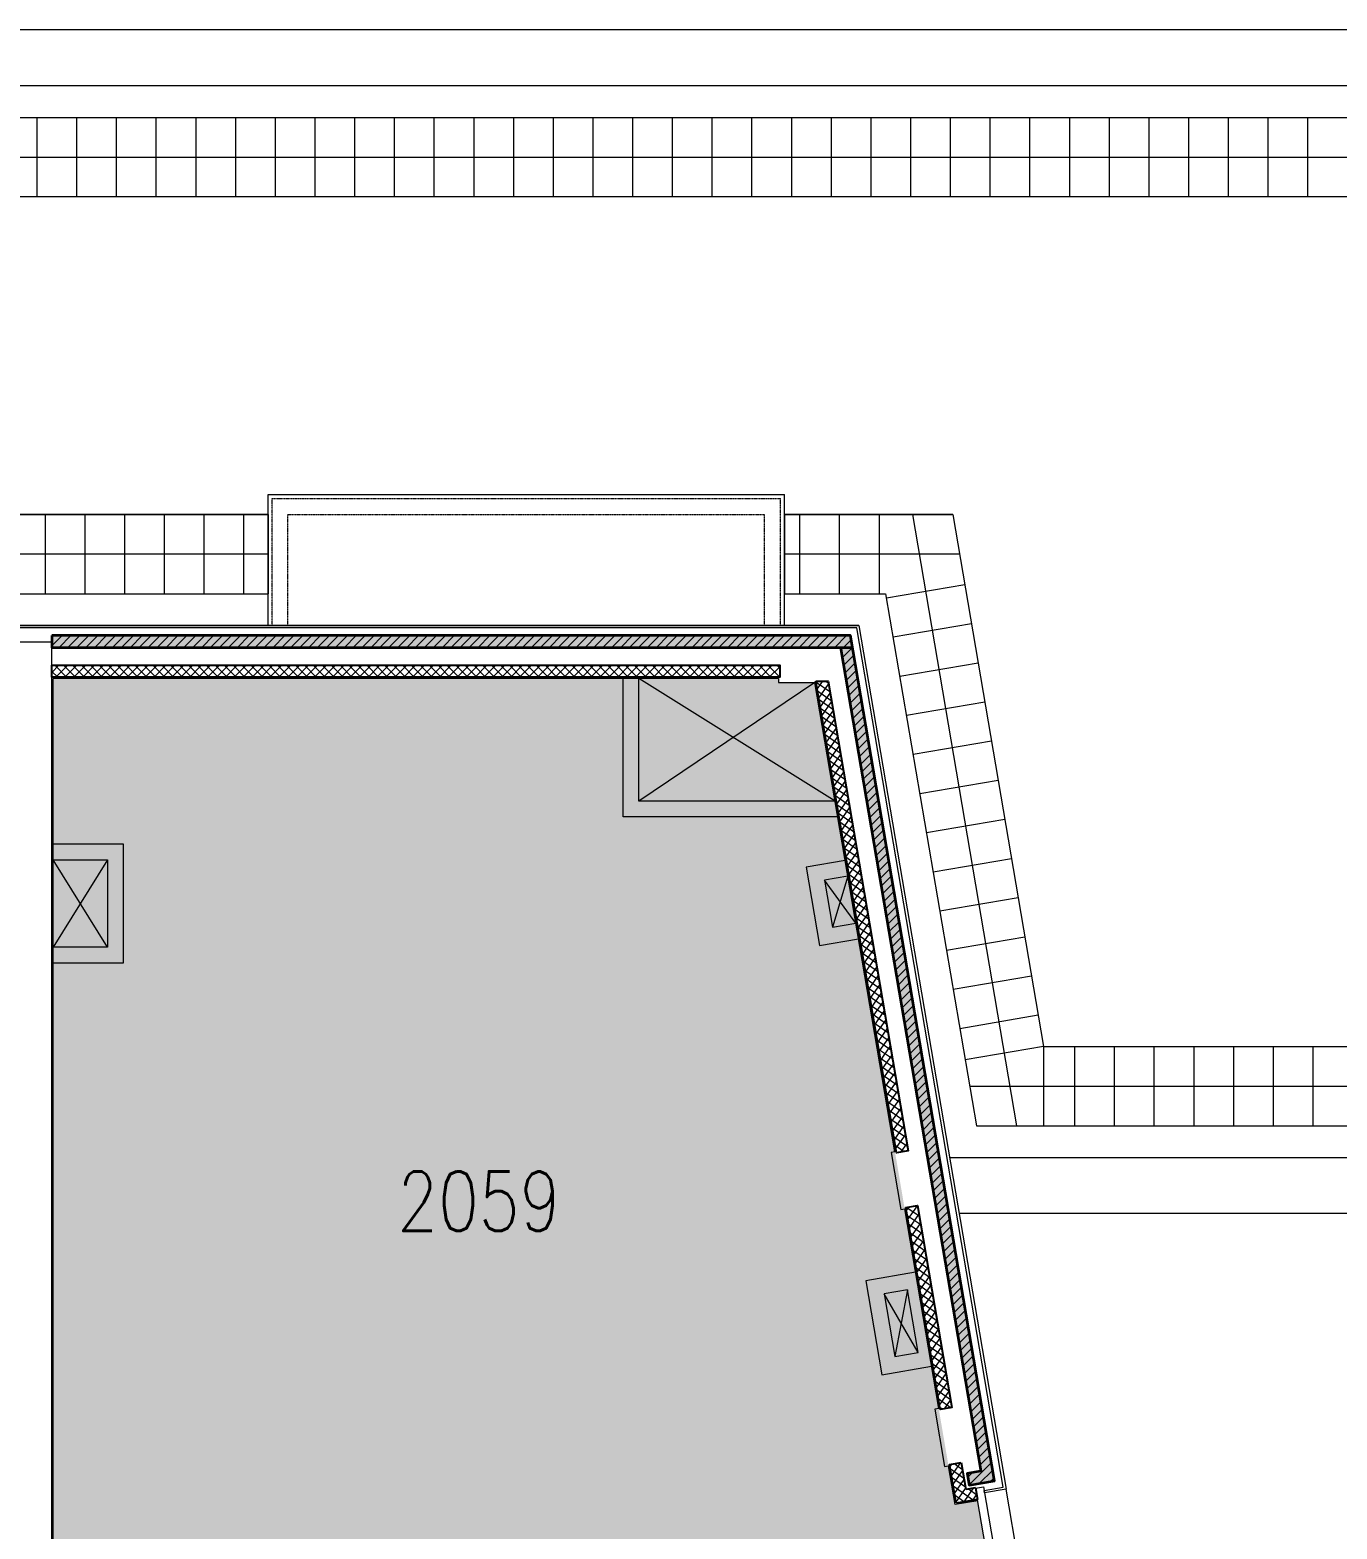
# Model space of a CAD drawing. Header units: inches. Extents: x 342932 to 557958, y 80625 to 242727.
# Drawn here: x 451688 to 468145, y 221251 to 240127 of the extents above; entities that cross this region are included whole.
import ezdxf
from ezdxf.enums import TextEntityAlignment as Align

# ---------------------------------------------------------------- set-up
doc = ezdxf.new("R2010")
doc.units = ezdxf.units.IN
doc.header["$MEASUREMENT"] = 0
doc.linetypes.add('First Floor$0$HIDDEN', pattern=[0.375, 0.25, -0.125])
for name, color, linetype, lineweight in [('0-Services', 8, 'Continuous', 20), ('First Floor$0$A-G24-M-Roof', 251, 'Continuous', 20), ('First Floor$0$A-G24-M-Roof-Precast-Concrete', 251, 'Continuous', 20), ('First Floor$0$A-G24-M-Roof-Tile', 251, 'Continuous', 9), ('First Floor$0$A-G250-G-Walls-Low-Level', 251, 'Continuous', 15), ('First Floor$0$A-G250-G-Walls-Precast-Concrete', 251, 'Continuous', 35), ('First Floor$0$A-G250-M-Walls-Blockwork', 7, 'Continuous', 25), ('First Floor$0$A-G250-M-Walls-Concrete', 251, 'Continuous', 20), ('First Floor$0$A-G250-M-Walls-Louvred', 251, 'Continuous', 9), ('First Floor$0$A-G252-H-Internal-Walls', 251, 'Continuous', 9), ('First Floor$0$A-G262-H-Precast-Panel', 251, 'Continuous', 5), ('First Floor$0$A-G312-M-Wall-Cladding-Panel', 7, 'Continuous', 9), ('First Floor$0$A-G312-M-Wall-Finish-Plaster', 7, 'Continuous', 15), ('First Floor$0$A-G52-M-Cutout', 251, 'Continuous', 9), ('First Floor$0$Z-Z001-S-Room-Name-Identification-250', 7, 'Continuous', 15)]:
    doc.layers.add(name, color=color, linetype=linetype, lineweight=lineweight)
doc.styles.add('First Floor$0$Tag-RomanS', font='romans.shx', dxfattribs={"width": 0.8})
pattern_1 = [(55, (361382.11, 239676.52), (-65.020194, 45.52763), []), (145, (361382.11, 239676.52), (-45.52763, -65.020194), [])]
pattern_2 = [(50, (361382.11, 239676.52), (182.18467, -15.93909), [19.05, -209.55]), (355, (361382.11, 239676.52), (-35.24283, 191.05664), [15.24, -167.64]), (100.451, (361397.3, 239675.2), (146.9425, 175.1167), [16.19, -178.09]), (46.1842, (361382.11, 239727.32), (271.07904, -42.04233), [28.575, -314.325]), (96.6356, (361404.7, 239723.82), (237.40423, 247.42556), [24.285, -267.135]), (351.184, (361382.1, 239727.32), (237.4046, 247.4251), [22.86, -251.46]), (21, (361407.51, 239714.62), (151.61488, -102.26552), [19.05, -209.55]), (326, (361407.51, 239714.62), (61.80203, 184.18797), [15.24, -167.64]), (71.4514, (361420.15, 239706.1), (213.4165, 81.92286), [16.19, -178.09]), (37.5, (361382.114, 239676.52), (3.088603, 84.55504), [0, -165.608, 0, -170.18, 0, -168.275]), (7.5, (361382.11, 239676.52), (66.81966, 100.180575), [0, -97.028, 0, -161.798, 0, -64.135]), (327.5, (361325.47, 239676.52), (135.590595, -5.728744), [0, -63.5, 0, -198.12, 0, -262.89]), (317.5, (361300.07, 239676.52), (148.12918, 25.42649), [0, -82.55, 0, -131.572, 0, -186.69])]
pattern_3 = [(45, (361382.11, 239676.52), (-56.1266, 56.1266), [])]

# ---------------------------------------------------------------- blocks, each defined once
blk = doc.blocks.new('First Floor$0$tag-roomname')
at = {"lineweight": 18, "ltscale": 0.01, "style": 'First Floor$0$Tag-RomanS', "width": 0.8}
blk.add_attdef('ROOM_NO_2', text='', height=3, dxfattribs=at).set_placement((0, 1.612), align=Align.MIDDLE_CENTER)
at = {"linetype": 'ByBlock', "lineweight": 15, "ltscale": 0.01, "style": 'First Floor$0$Tag-RomanS', "width": 0.8, "flags": 1}
for tag, p in [('ROOM_NAME_1', (0, -2.288)), ('ROOM_NAME_2', (0, -5.744))]:
    blk.add_attdef(tag, text='', height=2.5, dxfattribs=at).set_placement(p, align=Align.MIDDLE_CENTER)

msp = doc.modelspace()

# ---------------------------------------------------------------- hatches: boundary and pattern name
at = {"layer": '0-Services', "lineweight": 35}
h = msp.add_hatch(dxfattribs=at)
h.set_pattern_fill('ANGLE', color=256)
h.set_pattern_definition([(0, (354539.678, 239632.636), (0, 6.985), [5.08, -1.905]), (90, (354539.678, 239632.636), (-6.985, 4e-16), [5.08, -1.905])])
h.paths.add_polyline_path([(374572.1, 234736.5), (361597.1, 234736.5), (361597.1, 239061.5), (361647.1, 239061.5), (361647.1, 239461.5), (366417.1, 239461.5), (366417.1, 239411.5), (367147.1, 239411.5), (367147.1, 239461.5), (372117.1, 239461.5), (372117.1, 239411.5), (372847.1, 239411.5), (372847.1, 239461.5), (377267.1, 239461.5), (377267.1, 239411.5), (377667.1, 239411.5), (377667.1, 232556.5), (374572.1, 232556.5)])
h.paths.add_polyline_path([(394817.1, 218626.5), (394817.1, 216001.5), (402567.1, 216001.5), (402567.1, 212066.5), (398147.1, 212066.5), (398147.1, 212441.5), (397617.1, 212441.5), (397617.1, 212066.5), (392847.1, 212066.5), (392847.1, 212441.5), (392317.1, 212441.5), (392317.1, 212066.5), (391602.1, 212066.5), (391602.1, 212276.5), (388497.1, 212276.5), (388497.1, 212441.5), (387982.1, 212441.5), (387982.1, 218111.5), (388147.1, 218111.5), (388147.1, 218626.5)])
h.paths.add_polyline_path([(451978.5, 231961.5), (461113.7, 231961.5), (461113.7, 231911.5), (461571.4, 231911.5), (463336, 221559), (463621.9, 221607.8), (464304.9, 217600.9), (463664.2, 217491.5), (455513.5, 217491.5), (455513.5, 219796.5), (451978.5, 219796.5)])
at = {"layer": 'First Floor$0$A-G252-H-Internal-Walls'}
h = msp.add_hatch(dxfattribs=at)
h.set_pattern_fill('ANSI37', color=256, scale=25, style=0)
h.set_pattern_definition([(45, (361382.11, 239676.52), (-56.1266, 56.1266), []), (135, (361382.11, 239676.52), (-56.1266, -56.1266), [])])
h.paths.add_polyline_path([(451963.5, 232126.5), (461128.7, 232126.5), (461128.7, 231976.5), (451963.5, 231976.5)])
h = msp.add_hatch(dxfattribs=at)
h.set_pattern_fill('ANSI37', color=256, scale=25, angle=10, style=0)
h.set_pattern_definition(pattern_1)
h.paths.add_polyline_path([(461584.1, 231926.5), (461736.2, 231926.5), (462744.2, 226013.1), (462596.3, 225987.9)])
h = msp.add_hatch(dxfattribs=at)
h.set_pattern_fill('ANSI37', color=256, scale=25, angle=10, style=0)
h.set_pattern_definition(pattern_1)
h.paths.add_polyline_path([(462713.9, 225297.9), (462861.8, 225323.1), (463295.4, 222779.6), (463147.5, 222754.3)])
h = msp.add_hatch(dxfattribs=at)
h.set_pattern_fill('ANSI37', color=256, scale=25, angle=10, style=0)
h.set_pattern_definition(pattern_1)
h.paths.add_polyline_path([(463413, 222089.5), (463265.1, 222064.3), (463348.3, 221576.3), (463545.5, 221609.9), (463520.2, 221757.8), (463471, 221749.4)])
h.paths.add_polyline_path([(463594.2, 221770.4), (463520.2, 221757.8), (463545.5, 221609.9), (463619.4, 221622.5)])
at = {"layer": 'First Floor$0$A-G262-H-Precast-Panel'}
h = msp.add_hatch(dxfattribs=at)
h.set_pattern_fill('AR-CONC', color=256, style=0)
h.set_pattern_definition(pattern_2)
h.paths.add_polyline_path([(462018.6, 232501.5), (451963.5, 232501.5), (451963.5, 232351.5), (461892, 232351.5), (462044.2, 232351.5)])
h = msp.add_hatch(dxfattribs=at)
h.set_pattern_fill('ANSI31', color=256, scale=25, style=0)
h.set_pattern_definition(pattern_3)
h.paths.add_polyline_path([(462018.6, 232501.5), (451963.5, 232501.5), (451963.5, 232351.5), (461892, 232351.5), (462044.2, 232351.5)])
h = msp.add_hatch(dxfattribs=at)
h.set_pattern_fill('AR-CONC', color=256, style=0)
h.set_pattern_definition(pattern_2)
h.paths.add_polyline_path([(462044.2, 232351.5), (461892, 232351.5), (463660, 221979.4), (463487.5, 221950), (463512.7, 221802.2), (463833.1, 221856.8)])
h = msp.add_hatch(dxfattribs=at)
h.set_pattern_fill('ANSI31', color=256, scale=25, style=0)
h.set_pattern_definition(pattern_3)
h.paths.add_polyline_path([(462044.2, 232351.5), (461892, 232351.5), (463660, 221979.4), (463487.5, 221950), (463512.7, 221802.2), (463833.1, 221856.8)])

# ---------------------------------------------------------------- linework, layer by layer
at = {"layer": 'First Floor$0$A-G24-M-Roof'}
for p, q in [((473332.1, 240126.5), (448544.8, 240126.5)), ((449135.6, 239426.5), (472632.1, 239426.5)), ((472632.1, 225926.5), (463266.2, 225926.5)), ((463385.5, 225226.5), (473332.1, 225226.5))]:
    msp.add_line(p, q, dxfattribs=at)
at = {"layer": 'First Floor$0$A-G24-M-Roof-Precast-Concrete'}
for p, q in [((454686.6, 234276.5), (461186.6, 234276.5)), ((454686.6, 232626.5), (454686.6, 234276.5)), ((461186.6, 232626.5), (461186.6, 234276.5))]:
    msp.add_line(p, q, dxfattribs=at)
at = {"layer": 'First Floor$0$A-G24-M-Roof-Tile'}
for p, q in [((449473.2, 239026.5), (472232.1, 239026.5)), ((451774.6, 239026.5), (451774.6, 238026.5)), ((452274.6, 239026.5), (452274.6, 238026.5)), ((452774.6, 239026.5), (452774.6, 238026.5)), ((453274.6, 239026.5), (453274.6, 238026.5)), ((453774.6, 239026.5), (453774.6, 238026.5)), ((454274.6, 239026.5), (454274.6, 238026.5)), ((454774.6, 239026.5), (454774.6, 238026.5)), ((455274.6, 239026.5), (455274.6, 238026.5)), ((455774.6, 239026.5), (455774.6, 238026.5)), ((456274.6, 239026.5), (456274.6, 238026.5)), ((456774.6, 239026.5), (456774.6, 238026.5)), ((457274.6, 239026.5), (457274.6, 238026.5)), ((457774.6, 239026.5), (457774.6, 238026.5)), ((458274.6, 239026.5), (458274.6, 238026.5)), ((458774.6, 239026.5), (458774.6, 238026.5)), ((459274.6, 239026.5), (459274.6, 238026.5)), ((459774.6, 239026.5), (459774.6, 238026.5)), ((460274.6, 239026.5), (460274.6, 238026.5)), ((460774.6, 239026.5), (460774.6, 238026.5)), ((461274.6, 239026.5), (461274.6, 238026.5)), ((461774.6, 239026.5), (461774.6, 238026.5)), ((462274.6, 239026.5), (462274.6, 238026.5)), ((462774.6, 239026.5), (462774.6, 238026.5)), ((463274.6, 239026.5), (463274.6, 238026.5)), ((463774.6, 239026.5), (463774.6, 238026.5)), ((464274.6, 239026.5), (464274.6, 238026.5)), ((464774.6, 239026.5), (464774.6, 238026.5)), ((465274.6, 239026.5), (465274.6, 238026.5)), ((465774.6, 239026.5), (465774.6, 238026.5)), ((466274.6, 239026.5), (466274.6, 238026.5)), ((466774.6, 239026.5), (466774.6, 238026.5)), ((467274.6, 239026.5), (467274.6, 238026.5)), ((467774.6, 239026.5), (467774.6, 238026.5)), ((449388, 238526.5), (472232.1, 238526.5)), ((471232.1, 238026.5), (450317.2, 238026.5)), ((449635.3, 234026.5), (454686.6, 234026.5)), ((454686.6, 234026.5), (449635.3, 234026.5)), ((451878.1, 234026.5), (451878.1, 233026.5)), ((452378.1, 234026.5), (452378.1, 233026.5)), ((452878.1, 234026.5), (452878.1, 233026.5)), ((453378.1, 234026.5), (453378.1, 233026.5)), ((453878.1, 234026.5), (453878.1, 233026.5)), ((454378.1, 234026.5), (454378.1, 233026.5)), ((454686.6, 234026.5), (454686.6, 233026.5)), ((463305.7, 234026.5), (461186.6, 234026.5)), ((461186.6, 234026.5), (463305.7, 234026.5)), ((461186.6, 234026.5), (461186.6, 233026.5)), ((461378.1, 234026.5), (461378.1, 233026.5)), ((461878.1, 234026.5), (461878.1, 233026.5)), ((462378.1, 234026.5), (462378.1, 233026.5)), ((462798.5, 234026.5), (464111, 226326.5)), ((463305.7, 234026.5), (464447.7, 227326.5)), ((454686.6, 233526.5), (448535.7, 233526.5)), ((463390.9, 233526.5), (461186.6, 233526.5)), ((463456.6, 233141), (462470.8, 232972.9)), ((448450.5, 233026.5), (454686.6, 233026.5)), ((461186.6, 233026.5), (462461.7, 233026.5)), ((462461.7, 233026.5), (463603.7, 226326.5)), ((463540.6, 232648.1), (462554.9, 232480.1)), ((463624.6, 232155.2), (462638.9, 231987.2)), ((463708.7, 231662.3), (462722.9, 231494.3)), ((463792.7, 231169.4), (462806.9, 231001.4)), ((463876.7, 230676.5), (462890.9, 230508.5)), ((463876.7, 230676.5), (462890.9, 230508.5)), ((463960.7, 230183.6), (462974.9, 230015.6)), ((464044.7, 229690.7), (463058.9, 229522.7)), ((464128.7, 229197.8), (463143, 229029.8)), ((464212.8, 228705), (463227, 228536.9)), ((464296.8, 228212.1), (463311, 228044)), ((464380.8, 227719.2), (463395, 227551.1)), ((464447.7, 227326.5), (463461.9, 227158.5)), ((464447.7, 227326.5), (471232.1, 227326.5)), ((464447.7, 227326.5), (464447.7, 226326.5)), ((464839.9, 227326.5), (464839.9, 226326.5)), ((465339.9, 227326.5), (465339.9, 226326.5)), ((465839.9, 227326.5), (465839.9, 226326.5)), ((466339.9, 227326.5), (466339.9, 226326.5)), ((466839.9, 227326.5), (466839.9, 226326.5)), ((467339.9, 227326.5), (467339.9, 226326.5)), ((467839.9, 227326.5), (467839.9, 226326.5)), ((463518.5, 226826.5), (472232.1, 226826.5)), ((463603.7, 226326.5), (472232.1, 226326.5))]:
    msp.add_line(p, q, dxfattribs=at)
at = {"layer": 'First Floor$0$A-G250-G-Walls-Low-Level'}
msp.add_line((464662.2, 217736.4, 0), (463977.3, 221754.6, 0), dxfattribs=at)
at = {"layer": 'First Floor$0$A-G250-G-Walls-Precast-Concrete'}
msp.add_line((461892, 232351.5), (462044.2, 232351.5), dxfattribs=at)
msp.add_lwpolyline([(451963.5, 232501.5), (451963.5, 232351.5), (461892, 232351.5), (463660, 221979.4), (463487.5, 221950), (463512.7, 221802.2), (463833.1, 221856.8), (462018.6, 232501.5), (462018.6, 232501.5), (451963.5, 232501.5)], dxfattribs=at)
at = {"layer": 'First Floor$0$A-G250-M-Walls-Blockwork'}
for p, q in [((463265.1, 222064.3), (463413, 222089.5)), ((463348.3, 221576.3), (463265.1, 222064.3)), ((463413, 222089.5), (463471, 221749.4)), ((463619.4, 221622.5), (463348.3, 221576.3)), ((463594.2, 221770.4), (463471, 221749.4)), ((463594.2, 221770.4), (463619.4, 221622.5))]:
    msp.add_line(p, q, dxfattribs=at)
for points in [[(451963.5, 232126.5), (461128.7, 232126.5), (461128.7, 231976.5), (451963.5, 231976.5)], [(461584.1, 231926.5), (461736.2, 231926.5), (462744.2, 226013.1), (462596.3, 225987.9)], [(462713.9, 225297.9), (462861.8, 225323.1), (463295.4, 222779.6), (463147.5, 222754.3)]]:
    msp.add_lwpolyline(points, close=True, dxfattribs=at)
at = {"layer": 'First Floor$0$A-G250-M-Walls-Concrete'}
for p, q in [((451963.5, 232416.5), (447443.6, 232416.5)), ((451963.5, 219781.5), (451963.5, 232426.5))]:
    msp.add_line(p, q, dxfattribs=at)
at = {"layer": 'First Floor$0$A-G250-M-Walls-Louvred', "elevation": 0}
msp.add_lwpolyline([(464309.2, 217575.9), (463595, 221765.5), (463693.6, 221782.3), (464407.7, 217592.7)], close=True, dxfattribs=at)
at = {"layer": 'First Floor$0$A-G312-M-Wall-Cladding-Panel'}
for points in [[(463701.2, 221737.9), (463942.7, 221779.1), (462098.8, 232596.5), (437462.1, 232596.5), (437462.1, 232276.5), (437432.1, 232276.5), (437432.1, 232626.5), (462124.1, 232626.5), (463977.3, 221754.6), (463706.2, 221708.4), (463701.2, 221737.9)], [(462124.1, 232626.5), (446726.5, 232626.5)]]:
    msp.add_lwpolyline(points, dxfattribs=at)
at = {"layer": 'First Floor$0$A-G312-M-Wall-Finish-Plaster'}
for p in [(461113.7, 231961.5), (451978.5, 219796.5, 0)]:
    msp.add_line(p, (451978.5, 231961.5, 0), dxfattribs=at)
for points in [[(461113.7, 231961.5), (461113.7, 231911.5), (461571.4, 231911.5)], [(462579, 226000.2), (461571.4, 231911.5)], [(462579, 226000.2), (462529.7, 225991.8), (462652.4, 225272.2), (462701.7, 225280.6)], [(463130.2, 222766.6), (462701.7, 225280.6)], [(463130.2, 222766.6), (463080.9, 222758.2), (463203.6, 222038.6), (463252.9, 222047)], [(463621.9, 221607.8), (463336, 221559), (463252.9, 222047)]]:
    msp.add_lwpolyline(points, dxfattribs=at)
at = {"layer": 'First Floor$0$A-G52-M-Cutout', "linetype": 'First Floor$0$HIDDEN'}
for p, q in [((454736.6, 234226.5), (461136.6, 234226.5)), ((454736.6, 232626.5), (454736.6, 234226.5)), ((461136.6, 232626.5), (461136.6, 234226.5)), ((454936.6, 234026.5), (460936.6, 234026.5)), ((454936.6, 232626.5), (454936.6, 234026.5)), ((460936.6, 232626.5), (460936.6, 234026.5))]:
    msp.add_line(p, q, dxfattribs=at)
at = {"layer": 'First Floor$0$A-G52-M-Cutout'}
for p, q in [((459155.3, 230216.6), (459155.3, 231961.5)), ((461826.2, 230416.6), (459355.3, 231961.5)), ((459355.3, 230416.6), (459355.3, 231961.5)), ((461571.4, 231911.5), (459355.3, 230416.6, 0)), ((461826.2, 230416.6), (459355.3, 230416.6)), ((461860.3, 230216.6), (459155.3, 230216.6)), ((452663.5, 229676.5, 0), (451978.5, 228576.5, 0)), ((452663.5, 228576.5, 0), (451978.5, 229676.5, 0)), ((451978.5, 229676.5, 0), (452663.5, 229676.5, 0)), ((452663.5, 229676.5, 0), (452663.5, 228576.5, 0)), ((461987.2, 229472.2), (461691.5, 229421.8)), ((462088, 228880.7), (461691.5, 229421.8)), ((461691.5, 229421.8), (461792.3, 228830.3)), ((461987.2, 229472.2), (461792.3, 228830.3)), ((461792.3, 228830.3), (462088, 228880.7)), ((452663.5, 228576.5, 0), (451978.5, 228576.5, 0)), ((462738, 224264.1), (462576.7, 223425)), ((462872.4, 223475.4), (462442.3, 224213.6))]:
    msp.add_line(p, q, dxfattribs=at)
at = {"layer": 'First Floor$0$A-G52-M-Cutout', "elevation": 0}
msp.add_lwpolyline([(451978.5, 229876.5), (452863.5, 229876.5), (452863.5, 228376.5), (451978.5, 228376.5)], dxfattribs=at)
at = {"layer": 'First Floor$0$A-G52-M-Cutout'}
for points in [[(461953.6, 229669.4), (461460.7, 229585.3), (461628.7, 228599.6), (462121.6, 228683.6)], [(462837.5, 224483.9), (462211.5, 224377.2), (462413.1, 223194.3), (463039.1, 223301)]]:
    msp.add_lwpolyline(points, dxfattribs=at)
msp.add_lwpolyline([(462738, 224264.1), (462442.3, 224213.6), (462576.7, 223425), (462872.4, 223475.4)], close=True, dxfattribs=at)

# ---------------------------------------------------------------- block references
at = {"layer": 'First Floor$0$Z-Z001-S-Room-Name-Identification-250'}
ref = msp.add_blockref('First Floor$0$tag-roomname', (457340.1, 224976.2), dxfattribs=dict(at, xscale=250, yscale=250, zscale=250))
ref.add_attrib('ROOM_NO_2', '2059', dxfattribs={"layer": '0', "lineweight": 18, "ltscale": 0.01, "height": 750, "style": 'First Floor$0$Tag-RomanS', "width": 0.8}).set_placement((457340.1, 225379.1), align=Align.MIDDLE_CENTER)

doc.saveas('drawing.dxf')
